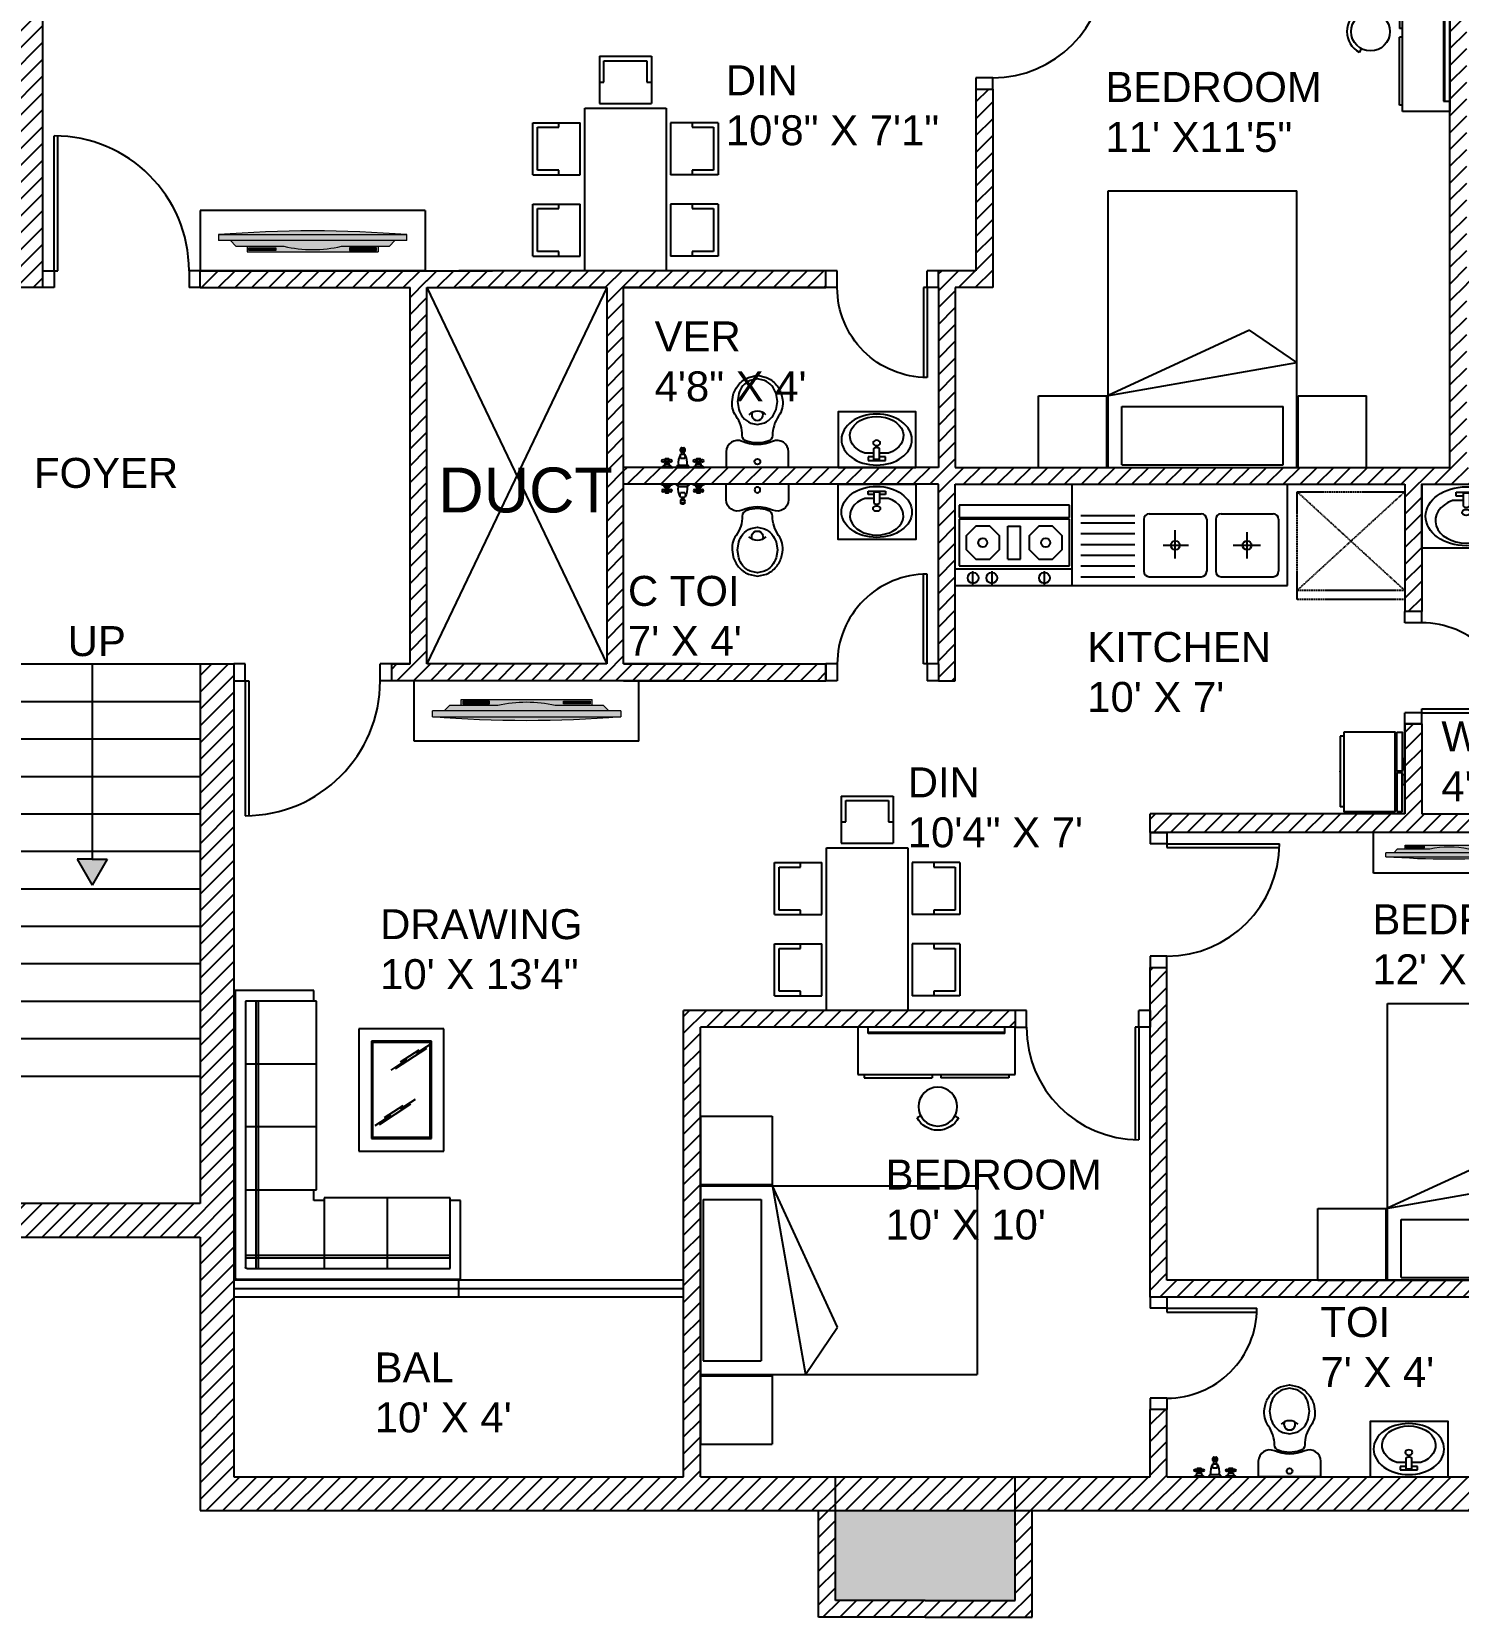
# Model space of a CAD drawing. Header units: inches. Extents: x -13968999 to -13960898, y 3615467 to 3617661.
# Drawn here: x -13963215 to -13962834.3, y 3616145.2 to 3616568.5 of the extents above; entities that cross this region are included whole.
import ezdxf

# ---------------------------------------------------------------- set-up
doc = ezdxf.new("R2010")
doc.units = ezdxf.units.IN
doc.linetypes.add('HIDDEN', pattern=[0.375, 0.25, -0.125])
for name, color, linetype in [('DOOR', 141, 'Continuous'), ('EQUIP', 5, 'Continuous'), ('furniture', 90, 'Continuous'), ('KITCHEN', 4, 'Continuous'), ('STAIRS', 10, 'Continuous'), ('T.V.', 44, 'Continuous'), ('TEXT', 10, 'Continuous'), ('TOILET', 11, 'Continuous'), ('WALL', 141, 'Continuous'), ('WASH BASIN', 246, 'Continuous')]:
    doc.layers.add(name, color=color, linetype=linetype)
doc.layers.add('moveis', color=254, linetype='Continuous', lineweight=5)
doc.layers.add('parede', color=7, linetype='Continuous', lineweight=30)
doc.styles.get("Standard").update_dxf_attribs({"font": 'arial.ttf'})
pattern_1 = [(45, (-1074.5756, 0), (-2.2450640303, 2.2450640303), [])]

# ---------------------------------------------------------------- blocks, each defined once
blk = doc.blocks.new('stairs')
h = blk.add_hatch(color=3)
h.dxf.hatch_style = 1
h.paths.add_polyline_path([(-13963276.97, 3616069.1), (-13963280.97, 3616069.1), (-13963276.97, 3616062.1), (-13963272.97, 3616069.1)])
h = blk.add_hatch(color=3)
h.dxf.hatch_style = 1
h.paths.add_polyline_path([(-13963214.72, 3616069.1), (-13963218.72, 3616069.1), (-13963214.72, 3616062.1), (-13963210.72, 3616069.1)])
for p, q in [((-13963305.85, 3616121.19), (-13963185.85, 3616121.19)), ((-13963305.85, 3615977.19), (-13963305.85, 3616121.19)), ((-13963248.1, 3616121.19), (-13963248.1, 3616011.19)), ((-13963243.6, 3616121.19), (-13963243.6, 3616011.19)), ((-13963185.85, 3616121.19), (-13963185.85, 3615977.19)), ((-13963305.85, 3616111.19), (-13963248.1, 3616111.19)), ((-13963243.6, 3616111.19), (-13963185.85, 3616111.19)), ((-13963305.85, 3616101.19), (-13963248.1, 3616101.19)), ((-13963243.6, 3616101.19), (-13963185.85, 3616101.19)), ((-13963305.85, 3616091.19), (-13963248.1, 3616091.19)), ((-13963243.6, 3616091.19), (-13963185.85, 3616091.19)), ((-13963305.85, 3616081.19), (-13963248.1, 3616081.19)), ((-13963243.6, 3616081.19), (-13963185.85, 3616081.19)), ((-13963305.85, 3616071.19), (-13963248.1, 3616071.19)), ((-13963243.6, 3616071.19), (-13963185.85, 3616071.19)), ((-13963305.85, 3616061.19), (-13963248.1, 3616061.19)), ((-13963243.6, 3616061.19), (-13963185.85, 3616061.19)), ((-13963305.85, 3616051.19), (-13963248.1, 3616051.19)), ((-13963243.6, 3616051.19), (-13963185.85, 3616051.19)), ((-13963305.85, 3616041.19), (-13963248.1, 3616041.19)), ((-13963243.6, 3616041.19), (-13963185.85, 3616041.19)), ((-13963305.85, 3616031.19), (-13963248.1, 3616031.19)), ((-13963243.6, 3616031.19), (-13963185.85, 3616031.19)), ((-13963305.85, 3616021.19), (-13963248.1, 3616021.19)), ((-13963243.6, 3616021.19), (-13963185.85, 3616021.19)), ((-13963305.85, 3616011.19), (-13963185.85, 3616011.19)), ((-13963185.85, 3615977.19), (-13963305.85, 3615977.19))]:
    blk.add_line(p, q)
at = {"color": 3}
for p, q in [((-13963276.97, 3616121.19), (-13963276.97, 3616069.1)), ((-13963214.72, 3616121.19), (-13963214.72, 3616069.1)), ((-13963276.97, 3616069.1), (-13963280.97, 3616069.1)), ((-13963280.97, 3616069.1), (-13963276.97, 3616062.1)), ((-13963276.97, 3616069.1), (-13963272.97, 3616069.1)), ((-13963272.97, 3616069.1), (-13963276.97, 3616062.1)), ((-13963214.72, 3616069.1), (-13963218.72, 3616069.1)), ((-13963218.72, 3616069.1), (-13963214.72, 3616062.1)), ((-13963214.72, 3616069.1), (-13963210.72, 3616069.1)), ((-13963210.72, 3616069.1), (-13963214.72, 3616062.1))]:
    blk.add_line(p, q, dxfattribs=at)
blk = doc.blocks.new('*U13')
for p, q in [((0, 0), (0, 36)), ((1, 0), (1, 35.99)), ((-3, -4.5), (-3, 0)), ((-3, 0), (0, 0)), ((0, 0), (0, -4.5)), ((0, 0), (1, 0)), ((39, 0), (36, 0)), ((36, 0), (36, -4.5)), ((39, -4.5), (39, 0)), ((0, -4.5), (-3, -4.5)), ((39, -4.5), (36, -4.5))]:
    blk.add_line(p, q)
blk.add_arc((0, 0), 36, 0, 90)
blk = doc.blocks.new('*U14')
for p, q in [((0, 4.5), (-3, 4.5)), ((-3, 4.5), (-3, 0)), ((0, 0), (0, 4.5)), ((39, 4.5), (36, 4.5)), ((36, 0), (36, 4.5)), ((39, 4.5), (39, 0)), ((-3, 0), (0, 0)), ((0, 0), (0, -36)), ((0, 0), (1, 0)), ((1, 0), (1, -35.99)), ((39, 0), (36, 0))]:
    blk.add_line(p, q)
blk.add_arc((0, 0), 36, 270, 0)
blk = doc.blocks.new('*U17')
for p, q in [((-11.53, -15.74), (-14.53, -15.74)), ((-14.53, -15.74), (-14.53, -20.24)), ((-11.53, -20.24), (-11.53, -15.74)), ((21.47, -15.74), (18.47, -15.74)), ((18.47, -20.24), (18.47, -15.74)), ((21.47, -15.74), (21.47, -20.24)), ((-14.53, -20.24), (-11.53, -20.24)), ((18.47, -20.24), (17.47, -20.24)), ((17.47, -20.24), (17.47, -50.22)), ((21.47, -20.24), (18.47, -20.24)), ((18.47, -20.24), (18.47, -50.24))]:
    blk.add_line(p, q)
blk.add_arc((18.47, -20.24), 30, 180, 270)
blk = doc.blocks.new('*U18')
for p, q in [((-11.53, -11.24), (-11.53, 18.76)), ((-10.53, -11.24), (-10.53, 18.74)), ((-14.53, -15.74), (-14.53, -11.24)), ((-14.53, -11.24), (-11.53, -11.24)), ((-11.53, -11.24), (-11.53, -15.74)), ((-11.53, -11.24), (-10.53, -11.24)), ((21.47, -11.24), (18.47, -11.24)), ((18.47, -11.24), (18.47, -15.74)), ((21.47, -15.74), (21.47, -11.24)), ((-14.53, -15.74), (-11.53, -15.74)), ((18.47, -15.74), (21.47, -15.74))]:
    blk.add_line(p, q)
blk.add_arc((-11.53, -11.24), 30, 0, 90)
blk = doc.blocks.new('*U27')
for p, q in [((23, -24), (23, -0.02)), ((24, -24), (24, 0)), ((0, -24), (-3, -24)), ((-3, -24), (-3, -28.5)), ((0, -24), (0, -28.5)), ((24, -24), (23, -24)), ((27, -24), (24, -24)), ((24, -24), (24, -28.5)), ((27, -24), (27, -28.5)), ((0, -28.5), (-3, -28.5)), ((27, -28.5), (24, -28.5))]:
    blk.add_line(p, q)
blk.add_arc((24, -24), 24, 90, 180.0007)
blk = doc.blocks.new('*U26')
for p, q in [((0, -28.5), (-3, -28.5)), ((-3, -33), (-3, -28.5)), ((0, -33), (0, -28.5)), ((27, -28.5), (24, -28.5)), ((24, -33), (24, -28.5)), ((27, -33), (27, -28.5)), ((0, -33), (-3, -33)), ((24, -33), (23, -33)), ((23, -33), (23, -56.98)), ((27, -33), (24, -33)), ((24, -33), (24, -57))]:
    blk.add_line(p, q)
blk.add_arc((24, -33), 24, 179.9993, 270)
blk = doc.blocks.new('*U28')
for p, q in [((-3, -28.5), (0, -28.5)), ((-3, -33), (-3, -28.5)), ((0, -33), (0, -28.5)), ((24, -28.5), (27, -28.5)), ((24, -33), (24, -28.5)), ((27, -33), (27, -28.5)), ((-3, -33), (0, -33)), ((0, -33), (0, -57)), ((0, -33), (1, -33)), ((1, -33), (1, -56.98)), ((24, -33), (27, -33))]:
    blk.add_line(p, q)
blk.add_arc((0, -33), 24, 270, 0.0007)
blk = doc.blocks.new('MAT-P08')
for p, q in [((-0.075, 1.211), (-0.075, 0.686)), ((-0.075, 1.211), (2.325, 1.211)), ((0.425, 1.211), (0.425, 0.686)), ((0.435, 1.211), (0.435, -0.814)), ((0.535, 1.191), (0.535, 0.766)), ((0.535, 1.191), (1.715, 1.191)), ((1.715, 1.191), (1.715, 0.766)), ((1.815, 1.211), (1.815, -0.814)), ((1.825, 1.211), (1.825, 0.686)), ((2.325, 1.211), (2.325, 0.686)), ((0.535, 0.766), (1.715, 0.766)), ((-0.075, 0.686), (0.425, 0.686)), ((0.425, 0.686), (1.815, 0.443)), ((1.468, 0.207), (0.435, 0.684)), ((1.825, 0.686), (2.325, 0.686)), ((1.815, 0.443), (1.468, 0.207)), ((0.435, -0.814), (1.815, -0.814))]:
    blk.add_line(p, q)
blk = doc.blocks.new('bero-2')
at = {"layer": 'furniture', "color": 0, "linetype": 'ByBlock'}
for p, q in [((-0.151, 0.845), (-0.186, 0.864)), ((0.175, 0.845), (0.21, 0.864)), ((-0.69, 0.45), (-0.69, 0.48)), ((-0.69, 0.48), (-0.04, 0.48)), ((-0.04, 0.45), (-0.04, 0.48)), ((0.69, 0.48), (0.04, 0.48)), ((0.04, 0.45), (0.04, 0.48)), ((0.69, 0.45), (0.69, 0.48)), ((-0.75, 0.45), (0.75, 0.45)), ((-0.75, 0), (-0.75, 0.45)), ((0.75, 0.45), (0.75, 0)), ((0.75, 0), (-0.75, 0)), ((-0.65, 0.06), (-0.65, 0)), ((0.65, 0.06), (-0.65, 0.06)), ((0.65, 0.05), (-0.65, 0.05)), ((0.65, 0.06), (0.65, 0))]:
    blk.add_line(p, q, dxfattribs=at)
blk.add_circle((0.012, 0.756), 0.185, dxfattribs=at)
blk.add_arc((0.012, 0.756), 0.225, 28.6941, 151.3059, dxfattribs=at)
blk = doc.blocks.new('SOFA 1')
at = {"layer": 'furniture'}
for p, q in [((-13963168, 3616659.4), (-13962922.5, 3616659.4)), ((-13962922.5, 3616659.4), (-13962922.5, 3616573.2)), ((-13963169.4, 3616343.5), (-13963169.4, 3616658)), ((-13963157.9, 3616355), (-13963157.9, 3616646.5)), ((-13963156.5, 3616647.9), (-13962934, 3616647.9)), ((-13963071.8, 3616570.4), (-13963071.8, 3616647.9)), ((-13963002.9, 3616570.4), (-13963002.9, 3616647.9)), ((-13962934, 3616647.9), (-13962934, 3616570.4)), ((-13963083.3, 3616573.2), (-13963083.3, 3616561.8)), ((-13963071.8, 3616573.2), (-13963083.3, 3616573.2)), ((-13962922.5, 3616573.2), (-13962934, 3616573.2)), ((-13963157.9, 3616561.8), (-13963080.4, 3616561.8)), ((-13963080.4, 3616561.8), (-13963080.4, 3616355)), ((-13962934, 3616570.4), (-13963071.8, 3616570.4)), ((-13963033.8, 3616385.3), (-13963033.8, 3616519.2)), ((-13963033.8, 3616519.2), (-13962940.8, 3616519.2)), ((-13963020.1, 3616399), (-13963020.1, 3616505.5)), ((-13963020.1, 3616505.5), (-13962954.5, 3616505.5)), ((-13963018.8, 3616400.3), (-13963018.8, 3616504.1)), ((-13963018.8, 3616504.1), (-13962955.9, 3616504.1)), ((-13962955.9, 3616504.1), (-13962955.9, 3616400.3)), ((-13962954.5, 3616505.5), (-13962954.5, 3616399)), ((-13962940.8, 3616519.2), (-13962940.8, 3616385.3)), ((-13963080.4, 3616492.8), (-13963157.9, 3616492.8)), ((-13962998.7, 3616480.1), (-13963016.3, 3616491.5)), ((-13962977.4, 3616468), (-13963011.8, 3616490.3)), ((-13962985.7, 3616469.6), (-13963006, 3616482.8)), ((-13962972.1, 3616462.8), (-13962988.6, 3616473.5)), ((-13963080.4, 3616423.9), (-13963157.9, 3616423.9)), ((-13962981.2, 3616419.1), (-13962998.8, 3616430.5)), ((-13962959.9, 3616407), (-13962994.2, 3616429.3)), ((-13962968.2, 3616408.6), (-13962988.5, 3616421.8)), ((-13962954.5, 3616399), (-13963020.1, 3616399)), ((-13962955.9, 3616400.3), (-13963018.8, 3616400.3)), ((-13962954.6, 3616401.8), (-13962971.1, 3616412.5)), ((-13962940.8, 3616385.3), (-13963033.8, 3616385.3)), ((-13963080.4, 3616355), (-13963157.9, 3616355)), ((-13963083.3, 3616355), (-13963083.3, 3616343.5)), ((-13963083.3, 3616343.5), (-13963169.4, 3616343.5))]:
    blk.add_line(p, q, dxfattribs=at)
at = {"layer": 'furniture', "color": 8}
for p, q in [((-13963146.4, 3616647.9), (-13963146.4, 3616355)), ((-13963143.6, 3616647.9), (-13963143.6, 3616355)), ((-13962934, 3616636.4), (-13963157.9, 3616636.4)), ((-13962934, 3616633.5), (-13963157.9, 3616633.5))]:
    blk.add_line(p, q, dxfattribs=at)
at = {"layer": 'furniture'}
for centre in [(-13963168, 3616658), (-13963156.5, 3616646.5)]:
    blk.add_arc(centre, 1.37, 90, 180, dxfattribs=at)
blk = doc.blocks.new('DINNING TABLE')
at = {"layer": 'furniture', "color": 3, "linetype": 'Continuous'}
for p, q in [((-13962824.27, 3616409.17), (-13962824.27, 3616392.47)), ((-13962824.27, 3616409.17), (-13962805.98, 3616409.17)), ((-13962822.65, 3616407.55), (-13962807.56, 3616407.55)), ((-13962822.65, 3616400.04), (-13962822.65, 3616407.55)), ((-13962807.56, 3616407.55), (-13962807.56, 3616400.04)), ((-13962805.98, 3616409.17), (-13962805.98, 3616392.47)), ((-13962795.61, 3616409.17), (-13962777.33, 3616409.17)), ((-13962795.61, 3616409.17), (-13962795.61, 3616392.47)), ((-13962794.04, 3616407.55), (-13962778.91, 3616407.55)), ((-13962794.04, 3616400.04), (-13962794.04, 3616407.55)), ((-13962778.91, 3616407.55), (-13962778.91, 3616400.04)), ((-13962777.33, 3616409.17), (-13962777.33, 3616392.47)), ((-13962824.27, 3616400.04), (-13962822.65, 3616400.04)), ((-13962807.56, 3616400.04), (-13962805.98, 3616400.04)), ((-13962795.61, 3616400.04), (-13962794.04, 3616400.04)), ((-13962778.91, 3616400.04), (-13962777.33, 3616400.04)), ((-13962829.43, 3616390.9), (-13962772.17, 3616390.9)), ((-13962829.43, 3616362.24), (-13962829.43, 3616390.9)), ((-13962824.27, 3616392.47), (-13962805.98, 3616392.47)), ((-13962795.61, 3616392.47), (-13962777.33, 3616392.47)), ((-13962772.17, 3616390.9), (-13962772.17, 3616362.24)), ((-13962753.89, 3616385.68), (-13962770.55, 3616385.68)), ((-13962770.55, 3616385.68), (-13962770.55, 3616367.4)), ((-13962763.03, 3616385.68), (-13962763.03, 3616384.11)), ((-13962763.03, 3616384.11), (-13962755.46, 3616384.11)), ((-13962755.46, 3616384.11), (-13962755.46, 3616369.03)), ((-13962753.89, 3616385.68), (-13962753.89, 3616367.4)), ((-13962753.89, 3616367.4), (-13962770.55, 3616367.4)), ((-13962755.46, 3616369.03), (-13962763.03, 3616369.03)), ((-13962763.03, 3616369.03), (-13962763.03, 3616367.4)), ((-13962772.17, 3616362.24), (-13962829.43, 3616362.24)), ((-13962805.98, 3616360.66), (-13962824.27, 3616360.66)), ((-13962824.27, 3616343.96), (-13962824.27, 3616360.66)), ((-13962805.98, 3616343.96), (-13962805.98, 3616360.66)), ((-13962777.33, 3616360.66), (-13962795.61, 3616360.66)), ((-13962795.61, 3616343.96), (-13962795.61, 3616360.66)), ((-13962777.33, 3616343.96), (-13962777.33, 3616360.66)), ((-13962822.65, 3616353.1), (-13962824.27, 3616353.1)), ((-13962822.65, 3616345.53), (-13962822.65, 3616353.1)), ((-13962805.98, 3616353.1), (-13962807.56, 3616353.1)), ((-13962807.56, 3616353.1), (-13962807.56, 3616345.53)), ((-13962794.04, 3616353.1), (-13962795.61, 3616353.1)), ((-13962794.04, 3616345.53), (-13962794.04, 3616353.1)), ((-13962777.33, 3616353.1), (-13962778.91, 3616353.1)), ((-13962778.91, 3616353.1), (-13962778.91, 3616345.53)), ((-13962805.98, 3616343.96), (-13962824.27, 3616343.96)), ((-13962807.56, 3616345.53), (-13962822.65, 3616345.53)), ((-13962777.33, 3616343.96), (-13962795.61, 3616343.96)), ((-13962778.91, 3616345.53), (-13962794.04, 3616345.53))]:
    blk.add_line(p, q, dxfattribs=at)
blk = doc.blocks.new('A1138DA')
at = {"color": 0}
for p, q in [((0.091, -0.123), (0.091, 0.123)), ((0.091, 0.123), (0.161, 0.123)), ((0.109, 0.04), (0.327, 0.04)), ((0.161, 0.123), (0.161, 0.04)), ((0.161, -0.123), (0.091, -0.123)), ((0.109, -0.04), (0.327, -0.04)), ((0.161, -0.04), (0.161, -0.123))]:
    blk.add_line(p, q, dxfattribs=at)
for points in [[(0.109, 0.04), (0.109, -0.04)], [(0.234, 0.169), (0.234, 0.04)], [(0.234, -0.04), (0.234, -0.169)]]:
    blk.add_lwpolyline(points, dxfattribs=at)
for centre, radius in [((0.5, 0), 0.5), ((0.434, 0), 0.0517)]:
    blk.add_circle(centre, radius, dxfattribs=at)
for centre, radius, start, end in [((0.574, 0), 0.38, 206.4484, 153.5516), ((0.302, 0), 0.047, 301.674, 58.326)]:
    blk.add_arc(centre, radius, start, end, dxfattribs=at)
blk = doc.blocks.new('BASIN')
at = {"layer": 'WASH BASIN'}
for points in [[(0, 0), (60.9, 0), (60.9, 85.6), (0, 85.6)], [(0, 0), (60.9, 0), (60.9, -85.6), (0, -85.6)]]:
    blk.add_lwpolyline(points, close=True, dxfattribs=at)
at = {"layer": 'WASH BASIN', "xscale": -56.10109982360841, "yscale": 77.57189111412524, "zscale": 20.77818511985496, "rotation": 180}
blk.add_blockref('A1138DA', (2.5, 43.2), dxfattribs=at)
at = {"layer": 'WASH BASIN', "xscale": 56.10109982360841, "yscale": 77.57189111412524, "zscale": 20.77818511985496}
blk.add_blockref('A1138DA', (2.5, -43.2), dxfattribs=at)
blk = doc.blocks.new('A$C5C1D47C0')
at = {"layer": 'EQUIP'}
blk.add_lwpolyline([(0, 0), (0.418, 0), (0.418, 0.587), (0, 0.587)], close=True, dxfattribs=at)
at = {"layer": 'EQUIP', "xscale": -0.38475, "yscale": 0.5320000000000001, "zscale": 0.1425, "rotation": 180}
blk.add_blockref('A1138DA', (0.017, 0.296), dxfattribs=at)
blk = doc.blocks.new('WC')
blk.add_line((0.55, 0), (0, 0))
for points in [[(0.354, 0.791, -0.118657), (0.44, 0.727, -0.10025), (0.488, 0.639), (0.495, 0.597, -0.195655), (0.462, 0.45, 0.151462), (0.408, 0.28, -0.356032), (0.368, 0.231, -0.170254), (0.182, 0.231, -0.356032), (0.142, 0.28, 0.151462), (0.088, 0.45, -0.195655), (0.055, 0.597), (0.062, 0.639, -0.10025), (0.11, 0.727, -0.118657), (0.196, 0.791), (0.275, 0.81)], [(0.099, 0.579), (0.111, 0.508, 0.096427), (0.148, 0.441, 0.113835), (0.216, 0.389), (0.276, 0.378), (0.338, 0.392, 0.1129), (0.402, 0.441, 0.096427), (0.439, 0.508), (0.451, 0.579), (0.439, 0.649, 0.096427), (0.402, 0.717, 0.1129), (0.338, 0.765), (0.275, 0.78), (0.212, 0.765, 0.1129), (0.148, 0.717, 0.096427), (0.111, 0.649)]]:
    blk.add_lwpolyline(points, format="xyb", close=True)
blk.add_lwpolyline([(0.55, 0), (0.55, 0.137, 0.542623), (0.409, 0.228, -0.212019), (0.141, 0.228, 0.542623), (0, 0.137), (0, 0)], format="xyb")
blk.add_circle((0.275, 0.05), 0.025)
for centre, radius, start, end in [((0.275, 0.389), 0.105, 44.1885, 135.8115), ((0.275, 0.462), 0.05, 154.6187, 25.3813)]:
    blk.add_arc(centre, radius, start, end)
blk = doc.blocks.new('BATHROOM OBJ')
at = {"layer": 'TOILET'}
for p, q in [((-20.49, -10.91), (-19.33, -10.91)), ((-19.33, -11.49), (-20.49, -11.49)), ((-20.49, -12.36), (-19.33, -12.36)), ((-20.2, -12.36), (-20.2, -11.78)), ((-19.62, -11.78), (-19.62, -12.36)), ((-25.73, -15.85), (-22.53, -15.85)), ((-25.15, -15.56), (-23.1, -15.56)), ((-24.56, -13.96), (-24.85, -13.96)), ((-24.56, -14.25), (-24.85, -14.25)), ((-23.57, -14.98), (-24.68, -14.98)), ((-23.69, -13.96), (-23.4, -13.96)), ((-23.69, -14.25), (-23.4, -14.25)), ((-21.66, -15.85), (-18.17, -15.85)), ((-21.08, -15.27), (-18.75, -15.27)), ((-19.33, -13.52), (-20.49, -13.52)), ((-17.3, -15.85), (-14.1, -15.85)), ((-16.73, -15.56), (-14.67, -15.56)), ((-16.13, -13.96), (-16.43, -13.96)), ((-16.13, -14.25), (-16.43, -14.25)), ((-15.14, -14.98), (-16.25, -14.98)), ((-15.26, -13.96), (-14.97, -13.96)), ((-15.26, -14.25), (-14.97, -14.25))]:
    blk.add_line(p, q, dxfattribs=at)
for points in [[(-20.49, -11.49), (-20.49, -10.91)], [(-20.2, -10.62), (-19.62, -10.62)], [(-19.62, -11.78), (-20.2, -11.78)], [(-19.33, -10.91), (-19.33, -11.49)]]:
    blk.add_lwpolyline(points, dxfattribs=at)
for points in [[(-24.56, -14.69), (-24.56, -13.52), (-23.69, -13.52), (-23.69, -14.69)], [(-16.13, -14.69), (-16.13, -13.52), (-15.26, -13.52), (-15.26, -14.69)]]:
    blk.add_lwpolyline(points, close=True, dxfattribs=at)
for centre in [(-25.14, -14.11), (-24.13, -14.11), (-23.11, -14.11), (-16.72, -14.11), (-15.7, -14.11), (-14.68, -14.11)]:
    blk.add_circle(centre, 0.325, dxfattribs=at)
for centre, radius, start, end in [((-16.43, -14.69), 4.69, 150.2551, 187.125), ((-19.17, -12.94), 1.45, 156.3417, 203.6583), ((-20.21, -10.9), 0.282, 88.2224, 181.7776), ((-20.21, -11.5), 0.282, 178.2224, 271.7776), ((-19.61, -10.9), 0.282, 358.2224, 91.7776), ((-19.61, -11.5), 0.282, 268.2224, 1.7776), ((-23.4, -14.69), 4.69, 352.875, 29.7449), ((-20.66, -12.94), 1.45, 336.3417, 23.6584), ((-26.16, -14.25), 1.66, 285.2551, 344.7449), ((-22.09, -14.25), 1.66, 195.2551, 254.7449), ((-20.84, -16.09), 0.852, 106.1502, 163.8498), ((-18.99, -16.09), 0.852, 16.1502, 73.8498), ((-17.73, -14.25), 1.66, 285.2551, 344.7449), ((-13.66, -14.25), 1.66, 195.2551, 254.7449)]:
    blk.add_arc(centre, radius, start, end, dxfattribs=at)
at = {"layer": 'TOILET', "xscale": 30.34117043062729, "yscale": 30.34117043062729, "zscale": 30.34117043062729}
blk.add_blockref('WC', (-8.34, -15.85), dxfattribs=at)
at = {"layer": 'TOILET', "xscale": 35.37916646338279, "yscale": 35.37916646338279, "zscale": 35.37916646338279, "rotation": 90}
blk.add_blockref('A$C5C1D47C0', (42.31, -15.85), dxfattribs=at)
blk = doc.blocks.new('KITCHEN')
at = {"layer": 'KITCHEN'}
for p, q in [((-55.97, -26.57), (-55.97, 36.25)), ((16.3, -26.57), (16.3, 36.25)), ((149.72, -26.57), (149.72, 36.25)), ((14.76, 23.18), (-53.62, 23.18)), ((-53.62, 23.18), (-53.62, 15.58)), ((14.76, 15.58), (14.76, 23.18)), ((-53.62, 15.58), (14.76, 15.58)), ((14.76, 14.56), (-53.62, 14.56)), ((-53.62, 14.56), (-53.62, -14.21)), ((-23.35, 10.27), (-15.57, 10.27)), ((-23.35, -10.27), (-23.35, 10.27)), ((-15.57, -10.27), (-15.57, 10.27)), ((14.76, -14.21), (14.76, 14.56)), ((21.86, 16.79), (55.21, 16.79)), ((21.86, 12.35), (55.21, 12.35)), ((60.77, 14.57), (60.77, -17.67)), ((64.11, 17.91), (96.35, 17.91)), ((99.69, 14.57), (99.69, -17.67)), ((105.25, 14.57), (105.25, -17.67)), ((108.58, 17.91), (140.83, 17.91)), ((144.16, 14.57), (144.16, -17.67)), ((21.86, 5.68), (55.21, 5.68)), ((80.23, -9.69), (80.23, 7.77)), ((124.7, -9.69), (124.7, 6.47)), ((21.86, -1), (55.21, -1)), ((21.86, -7.67), (55.21, -7.67)), ((72.73, -1.55), (88.48, -1.55)), ((115.99, -1.55), (133.04, -1.55)), ((-55.97, -16.19), (16.3, -16.19)), ((-53.62, -14.21), (14.76, -14.21)), ((-45, -26.15), (-45, -17.54)), ((-33.2, -26.15), (-33.2, -17.54)), ((-23.35, -10.27), (-15.57, -10.27)), ((-0.77, -26.15), (-0.77, -17.54)), ((21.86, -14.34), (55.21, -14.34)), ((-55.97, -26.57), (149.72, -26.57)), ((21.86, -21.01), (55.21, -21.01)), ((64.11, -21.01), (96.35, -21.01)), ((108.58, -21.01), (140.83, -21.01))]:
    blk.add_line(p, q, dxfattribs=at)
at = {"layer": 'KITCHEN', "linetype": 'HIDDEN'}
for p, q in [((155.62, 31.59), (222.33, 31.59)), ((222.33, 31.59), (155.62, -29.56)), ((155.62, 31.59), (222.33, -29.56)), ((155.62, -35.12), (155.62, 31.59)), ((222.33, 31.59), (222.33, -35.12)), ((222.33, -29.56), (155.62, -29.56)), ((222.33, -35.12), (155.62, -35.12))]:
    blk.add_line(p, q, dxfattribs=at)
at = {"layer": 'KITCHEN'}
for points in [[(-43.17, 10.27), (-49.19, 4.25), (-49.19, -4.25), (-43.17, -10.27), (-34.66, -10.27), (-28.64, -4.25), (-28.64, 4.25), (-34.66, 10.27)], [(-4.25, 10.27), (-10.27, 4.25), (-10.27, -4.25), (-4.25, -10.27), (4.25, -10.27), (10.27, -4.25), (10.27, 4.25), (4.25, 10.27)]]:
    blk.add_lwpolyline(points, close=True, dxfattribs=at)
for centre, radius in [((-38.91, 0), 2.78), ((0, 0), 2.78), ((80.23, -1.55), 2.78), ((124.7, -1.55), 2.78), ((-44.93, -21.81), 3.34), ((-33.36, -21.81), 3.34), ((-0.77, -21.81), 3.34)]:
    blk.add_circle(centre, radius, dxfattribs=at)
for centre, start, end in [((64.11, 14.57), 90, 180), ((96.35, 14.57), 0, 90), ((108.58, 14.57), 90, 180), ((140.83, 14.57), 0, 90), ((64.11, -17.67), 180, 270), ((96.35, -17.67), 270, 0), ((108.58, -17.67), 180, 270), ((140.83, -17.67), 270, 0)]:
    blk.add_arc(centre, 3.34, start, end, dxfattribs=at)
blk = doc.blocks.new('FRIDGE')
at = {"layer": 'KITCHEN'}
for p, q in [((-41.3, 63.5), (40.3, 63.5)), ((-41.3, 59.5), (-41.3, 63.5)), ((40.3, 59.5), (40.3, 63.5)), ((-15.1, -10.2), (-15.1, -7.8)), ((-3.1, -10.2), (-15.1, -10.2)), ((-3.1, -7.8), (-3.1, -10.2)), ((3.1, -7.8), (3.1, -10.2)), ((3.1, -10.2), (15.1, -10.2)), ((15.1, -10.2), (15.1, -7.8))]:
    blk.add_line(p, q, dxfattribs=at)
for points in [[(-45.9, 59.5), (45.9, 59.5), (45.9, 0), (-45.9, 0)], [(-45.9, -1.7), (-45.9, -7.8), (-1, -7.8), (-1, -1.7)], [(45.9, -1.7), (45.9, -7.8), (1, -7.8), (1, -1.7)]]:
    blk.add_lwpolyline(points, close=True, dxfattribs=at)
blk.add_point((-0.5, 63.5), dxfattribs=at)
blk = doc.blocks.new('PLASMA 2')
at = {"layer": 'moveis', "lineweight": 5, "ltscale": 0.08}
h = blk.add_hatch(dxfattribs=at)
h.set_pattern_fill('_USER,_O', color=0, scale=0.008, double=1, pattern_type=0)
h.set_pattern_definition([(360, (-4.134502, -6.848382), (2e-18, 0.008), []), (90, (-4.134502, -6.848382), (-0.008, 2e-18), [])])
h.paths.add_polyline_path([(-0.2099, -0.0965), (-0.3623, -0.0965), (-0.3623, -0.1111), (-0.2099, -0.1111)])
h = blk.add_hatch(dxfattribs=at)
h.set_pattern_fill('_USER,_O', color=0, scale=0.008, double=1, pattern_type=0)
h.set_pattern_definition([(180, (4.134502, -6.848382), (2e-18, 0.008), []), (90, (4.134502, -6.848382), (0.008, -1e-18), [])])
h.paths.add_polyline_path([(0.2099, -0.0965), (0.3623, -0.0965), (0.3623, -0.1111), (0.2099, -0.1111)])
at = {"layer": 'parede', "ltscale": 0.08}
h = blk.add_hatch(color=252, dxfattribs=at)
h.dxf.hatch_style = 1
h.set_gradient(color1=(131, 136, 145), one_color=1, tint=1, name='CURVED')
h.paths.add_polyline_path([(-0.535, -0.0215), (0.535, -0.0215, 0.040195)])
h = blk.add_hatch(color=252, dxfattribs=at)
h.dxf.hatch_style = 1
h.set_gradient(color1=(131, 136, 145), color2=(0, 0, 0), one_color=1, name='CURVED')
h.paths.add_polyline_path([(0.535, -0.0215), (-0.535, -0.0215), (-0.535, -0.0553), (0.535, -0.0553)])
h = blk.add_hatch(color=252, dxfattribs=at)
h.dxf.hatch_style = 1
h.set_gradient(color1=(131, 136, 145), one_color=1, tint=1, name='CYLINDER')
h.paths.add_polyline_path([(0.4673, -0.0553), (-0.4673, -0.0553), (-0.4363, -0.0876), (-0.1636, -0.0876, 0.114423), (0.1636, -0.0876), (0.4363, -0.0876)])
h = blk.add_hatch(color=252, dxfattribs=at)
h.dxf.hatch_style = 1
h.set_gradient(color1=(131, 136, 145), color2=(0, 0, 0), one_color=1, name='CURVED')
h.paths.add_polyline_path([(0.3724, -0.0876), (0.1636, -0.0876, -0.114423), (-0.1636, -0.0876), (-0.3724, -0.0876), (-0.3724, -0.12), (0.3724, -0.12)])
h.paths.add_polyline_path([(-0.2099, -0.1111), (-0.3623, -0.1111), (-0.3623, -0.0965), (-0.2099, -0.0965)], flags=16)
h.paths.add_polyline_path([(0.2099, -0.1111), (0.2099, -0.0965), (0.3623, -0.0965), (0.3623, -0.1111)], flags=16)
at = {"layer": 'moveis', "color": 0, "lineweight": 9, "ltscale": 0.08}
for p, q in [((-0.535, -0.0215), (-0.535, -0.0553)), ((0.535, -0.0553), (-0.535, -0.0553)), ((-0.4673, -0.0553), (-0.4363, -0.0876)), ((-0.4363, -0.0876), (-0.1636, -0.0876)), ((-0.3724, -0.0876), (-0.3724, -0.12)), ((0.1636, -0.0876), (0.4363, -0.0876)), ((0.3724, -0.0876), (0.3724, -0.12)), ((0.4673, -0.0553), (0.4363, -0.0876)), ((0.535, -0.0553), (0.535, -0.0215)), ((-0.3724, -0.12), (0.3724, -0.12))]:
    blk.add_line(p, q, dxfattribs=at)
at = {"layer": 'moveis', "color": 0, "lineweight": 5, "ltscale": 0.08}
blk.add_line((-0.535, -0.0215), (0.535, -0.0215), dxfattribs=at)
for points in [[(-0.3623, -0.0965), (-0.2099, -0.0965), (-0.2099, -0.1111), (-0.3623, -0.1111)], [(0.3623, -0.0965), (0.2099, -0.0965), (0.2099, -0.1111), (0.3623, -0.1111)]]:
    blk.add_lwpolyline(points, close=True, dxfattribs=at)
at = {"layer": 'moveis', "color": 0, "lineweight": 9, "ltscale": 0.08}
for centre, radius, start, end in [((0, -6.6658), 6.6658, 85.39647, 94.60353), ((0, 0.6178), 0.7242, 256.94486, 283.05514)]:
    blk.add_arc(centre, radius, start, end, dxfattribs=at)
blk = doc.blocks.new('T.V.')
for p, q in [((-13962268.96, 3616388.43), (-13962328.96, 3616388.43)), ((-13962328.96, 3616372.35), (-13962328.96, 3616388.43)), ((-13962268.96, 3616372.35), (-13962268.96, 3616388.43)), ((-13962268.96, 3616372.35), (-13962328.96, 3616372.35))]:
    blk.add_line(p, q)
at = {"layer": 'parede', "xscale": -46.96721271272321, "yscale": 46.96721271272321, "zscale": 46.96721271272321, "rotation": 180}
blk.add_blockref('PLASMA 2', (-13962298.96, 3616377.8), dxfattribs=at)

msp = doc.modelspace()

# ---------------------------------------------------------------- hatches: boundary and pattern name
at = {"true_color": 0xadddf7}
h = msp.add_hatch(dxfattribs=at)
h.set_pattern_fill('ANSI31', color=141)
h.set_pattern_definition(pattern_1)
h.paths.add_polyline_path([(-13963371.55, 3616490.24), (-13963367.05, 3616490.24), (-13963367.05, 3616500.24), (-13963343.68, 3616500.24), (-13963343.68, 3616504.74), (-13963362.55, 3616504.74), (-13963362.55, 3616579.74), (-13963300.8, 3616579.74), (-13963300.8, 3616504.74), (-13963319.68, 3616504.74), (-13963319.68, 3616500.24), (-13963272.93, 3616500.24), (-13963272.93, 3616504.74), (-13963291.8, 3616504.74), (-13963291.8, 3616579.74), (-13963221.05, 3616579.74), (-13963221.05, 3616504.74), (-13963248.93, 3616504.74), (-13963248.93, 3616500.24), (-13963221.05, 3616500.24), (-13963212.05, 3616500.24), (-13963212.05, 3616504.74), (-13963212.05, 3616584.24), (-13963212.05, 3616708.74), (-13963212.05, 3616737.24), (-13963092.05, 3616737.24), (-13963092.05, 3616689.24), (-13963092.05, 3616684.74), (-13963092.05, 3616589.74), (-13963063.55, 3616589.74), (-13963063.55, 3616594.24), (-13963087.55, 3616594.24), (-13963087.55, 3616714.24), (-13963057.55, 3616714.24), (-13963057.55, 3616718.74), (-13963087.55, 3616718.74), (-13963087.55, 3616746.24), (-13963087.55, 3616766.74), (-13963003.55, 3616766.74), (-13963003.55, 3616742.74), (-13963003.55, 3616718.74), (-13963027.55, 3616718.74), (-13963027.55, 3616714.24), (-13963003.55, 3616714.24), (-13963003.55, 3616594.24), (-13963027.55, 3616594.24), (-13963027.55, 3616589.74), (-13962999.05, 3616589.74), (-13962999.05, 3616718.74), (-13962999.05, 3616738.24), (-13962945.05, 3616738.24), (-13962945.05, 3616742.74), (-13962999.05, 3616742.74), (-13962999.05, 3616790.74), (-13962915.05, 3616790.74), (-13962915.05, 3616742.74), (-13962915.05, 3616738.24), (-13962879.05, 3616738.24), (-13962879.05, 3616594.24), (-13962963.05, 3616594.24), (-13962963.05, 3616589.24), (-13962836.55, 3616589.24), (-13962836.55, 3616598.74), (-13962870.05, 3616598.74), (-13962870.05, 3616747.24), (-13962906.05, 3616747.24), (-13962906.05, 3616799.74), (-13963008.05, 3616799.74), (-13963008.05, 3616775.74), (-13963096.55, 3616775.74), (-13963096.55, 3616746.24), (-13963221.05, 3616746.24), (-13963221.05, 3616713.24), (-13963253.55, 3616713.24), (-13963253.55, 3616704.24), (-13963216.55, 3616704.24), (-13963216.55, 3616584.24), (-13963371.55, 3616584.24)])
h = msp.add_hatch(dxfattribs=at)
h.set_pattern_fill('ANSI31', color=141)
h.set_pattern_definition(pattern_1)
h.paths.add_polyline_path([(-13962671.55, 3616409.24), (-13962725.55, 3616409.24), (-13962725.55, 3616447.74), (-13962725.55, 3616501.24), (-13962605.55, 3616501.24), (-13962605.55, 3616477.24), (-13962601.05, 3616477.24), (-13962601.05, 3616501.24), (-13962544.05, 3616501.24), (-13962539.55, 3616501.24), (-13962393.55, 3616501.24), (-13962393.55, 3616505.74), (-13962539.55, 3616505.74), (-13962601.05, 3616505.74), (-13962707.55, 3616505.74), (-13962707.55, 3616529.24), (-13962712.05, 3616529.24), (-13962712.05, 3616505.74), (-13962725.55, 3616505.74), (-13962730.05, 3616505.74), (-13962730.05, 3616501.24), (-13962730.05, 3616452.24), (-13962832.05, 3616452.24), (-13962832.05, 3616501.24), (-13962760.05, 3616501.24), (-13962760.05, 3616505.74), (-13962832.05, 3616505.74), (-13962832.05, 3616627.24), (-13962836.55, 3616627.24), (-13962836.55, 3616452.24), (-13962844.05, 3616452.24), (-13962968.55, 3616452.24), (-13962968.55, 3616500.24), (-13962958.55, 3616500.24), (-13962958.55, 3616553.24), (-13962963.05, 3616553.24), (-13962963.05, 3616504.74), (-13962973.05, 3616504.74), (-13962973.05, 3616500.24), (-13962973.05, 3616452.24), (-13963057.05, 3616452.24), (-13963057.05, 3616447.74), (-13962973.05, 3616447.74), (-13962973.05, 3616399.74), (-13962973.05, 3616395.24), (-13962968.55, 3616395.24), (-13962968.55, 3616447.74), (-13962848.55, 3616447.74), (-13962848.55, 3616413.74), (-13962844.05, 3616413.74), (-13962844.05, 3616447.74), (-13962796.05, 3616447.74), (-13962796.05, 3616359.74), (-13962844.05, 3616359.74), (-13962844.05, 3616383.74), (-13962848.55, 3616383.74), (-13962848.55, 3616359.74), (-13962916.55, 3616359.74), (-13962916.55, 3616354.74), (-13962725.55, 3616354.74), (-13962725.55, 3616404.74), (-13962671.55, 3616404.74)])
h.paths.add_polyline_path([(-13962730.05, 3616404.74), (-13962730.05, 3616359.74), (-13962791.55, 3616359.74), (-13962791.55, 3616447.74), (-13962730.05, 3616447.74)], flags=16)
h = msp.add_hatch(dxfattribs=at)
h.set_pattern_fill('ANSI31', color=141)
h.set_pattern_definition(pattern_1)
h.paths.add_polyline_path([(-13963109.55, 3616504.74), (-13963170.05, 3616504.74), (-13963170.05, 3616500.24), (-13963114.05, 3616500.24), (-13963114.05, 3616399.74), (-13963119.05, 3616399.74), (-13963119.05, 3616395.24), (-13963109.55, 3616395.24)])
h = msp.add_hatch(dxfattribs=at)
h.set_pattern_fill('ANSI31', color=141)
h.set_pattern_definition(pattern_1)
h.paths.add_polyline_path([(-13963061.55, 3616504.74), (-13963101.05, 3616504.74), (-13963109.55, 3616504.74), (-13963109.55, 3616500.24), (-13963061.55, 3616500.24)])
h = msp.add_hatch(dxfattribs=at)
h.set_pattern_fill('ANSI31', color=141)
h.set_pattern_definition(pattern_1)
h.paths.add_polyline_path([(-13963003.05, 3616399.74), (-13963057.05, 3616399.74), (-13963057.05, 3616500.24), (-13963003.05, 3616500.24), (-13963003.05, 3616504.74), (-13963061.55, 3616504.74), (-13963061.55, 3616395.24), (-13963041.05, 3616395.24), (-13963003.05, 3616395.24)])
h = msp.add_hatch(dxfattribs=at)
h.set_pattern_fill('ANSI31', color=141)
h.set_pattern_definition(pattern_1)
h.paths.add_polyline_path([(-13963161.05, 3616255.74), (-13963161.05, 3616399.74), (-13963170.05, 3616399.74), (-13963170.05, 3616255.74), (-13963290.05, 3616255.74), (-13963290.05, 3616399.74), (-13963299.05, 3616399.74), (-13963299.05, 3616395.24), (-13963299.05, 3616235.24), (-13963299.05, 3616230.74), (-13963299.05, 3616182.74), (-13963419.05, 3616182.74), (-13963419.05, 3616230.74), (-13963419.05, 3616235.24), (-13963419.05, 3616307.24), (-13963507.55, 3616307.24), (-13963507.55, 3616302.74), (-13963423.55, 3616302.74), (-13963423.55, 3616182.74), (-13963459.55, 3616182.74), (-13963459.55, 3616173.74), (-13963419.05, 3616173.74), (-13963290.05, 3616173.74), (-13963290.05, 3616230.74), (-13963290.05, 3616246.74), (-13963170.05, 3616246.74), (-13963170.05, 3616173.74), (-13963161.05, 3616173.74), (-13963036.55, 3616173.74), (-13963000.55, 3616173.74), (-13963000.55, 3616182.74), (-13963036.55, 3616182.74), (-13963036.55, 3616235.24), (-13963036.55, 3616302.74), (-13962952.55, 3616302.74), (-13962952.55, 3616307.24), (-13963041.05, 3616307.24), (-13963041.05, 3616235.24), (-13963041.05, 3616230.74), (-13963041.05, 3616182.74), (-13963161.05, 3616182.74), (-13963161.05, 3616230.74), (-13963161.05, 3616235.24)])
h = msp.add_hatch(dxfattribs=at)
h.set_pattern_fill('ANSI31', color=141)
h.set_pattern_definition(pattern_1)
h.paths.add_polyline_path([(-13963061.55, 3616399.74), (-13963109.55, 3616399.74), (-13963109.55, 3616395.24), (-13963061.55, 3616395.24)])
h = msp.add_hatch(dxfattribs=at)
h.set_pattern_fill('ANSI31', color=141)
h.set_pattern_definition(pattern_1)
h.paths.add_polyline_path([(-13962758.55, 3616235.24), (-13962758.55, 3616271.24), (-13962767.55, 3616271.24), (-13962767.55, 3616235.24), (-13962823.55, 3616235.24), (-13962912.05, 3616235.24), (-13962912.05, 3616307.24), (-13962912.05, 3616318.74), (-13962916.55, 3616318.74), (-13962916.55, 3616307.24), (-13962916.55, 3616230.74), (-13962828.05, 3616230.74), (-13962828.05, 3616182.74), (-13962912.05, 3616182.74), (-13962912.05, 3616200.74), (-13962916.55, 3616200.74), (-13962916.55, 3616182.74), (-13962952.55, 3616182.74), (-13962952.55, 3616173.74), (-13962912.05, 3616173.74), (-13962823.55, 3616173.74), (-13962758.55, 3616173.74)])
h.paths.add_polyline_path([(-13962767.55, 3616182.74), (-13962823.55, 3616182.74), (-13962823.55, 3616230.74), (-13962767.55, 3616230.74)], flags=16)
h = msp.add_hatch(dxfattribs=at)
h.set_pattern_fill('ANSI31', color=141)
h.set_pattern_definition(pattern_1)
h.paths.add_polyline_path([(-13962952.55, 3616182.74), (-13963000.55, 3616182.74), (-13963000.55, 3616173.74), (-13962952.55, 3616173.74)])
h = msp.add_hatch(dxfattribs=at)
h.set_pattern_fill('ANSI31', color=141)
h.set_pattern_definition(pattern_1)
h.paths.add_polyline_path([(-13963000.55, 3616173.74), (-13963005.05, 3616173.74), (-13963005.05, 3616145.24), (-13962976.55, 3616145.24), (-13962948.05, 3616145.24), (-13962948.05, 3616173.74), (-13962952.55, 3616173.74), (-13962952.55, 3616149.74), (-13962976.55, 3616149.74), (-13963000.55, 3616149.74)])
at = {"true_color": 0x139b48}
h = msp.add_hatch(color=114, dxfattribs=at)
h.dxf.hatch_style = 1
h.paths.add_polyline_path([(-13963000.55, 3616173.74), (-13963000.55, 3616149.74), (-13962976.55, 3616149.74), (-13962952.55, 3616149.74), (-13962952.55, 3616173.74)])

# ---------------------------------------------------------------- linework, layer by layer
at = {"color": 141, "true_color": 0xadddf7}
for p, q in [((-13963061.55, 3616500.24), (-13963109.55, 3616399.74)), ((-13963109.55, 3616500.24), (-13963061.55, 3616399.74))]:
    msp.add_line(p, q, dxfattribs=at)
at = {"layer": 'WALL', "color": 141, "true_color": 0xadddf7}
for p, q in [((-13962836.55, 3616452.24), (-13962836.55, 3616627.24)), ((-13963212.05, 3616504.74), (-13963212.05, 3616584.24)), ((-13962963.05, 3616553.24), (-13962963.05, 3616504.74)), ((-13962963.05, 3616553.24), (-13962958.55, 3616553.24)), ((-13962958.55, 3616553.24), (-13962958.55, 3616500.24)), ((-13963212.05, 3616500.24), (-13963212.05, 3616504.74)), ((-13963170.05, 3616504.74), (-13963092.05, 3616504.74)), ((-13963170.05, 3616500.24), (-13963170.05, 3616504.74)), ((-13963109.55, 3616504.74), (-13963092.05, 3616504.74)), ((-13963003.05, 3616504.74), (-13963101.05, 3616504.74)), ((-13963003.05, 3616504.74), (-13963092.05, 3616504.74)), ((-13963003.05, 3616500.24), (-13963003.05, 3616504.74)), ((-13962973.05, 3616500.24), (-13962973.05, 3616504.74)), ((-13962963.05, 3616504.74), (-13962973.05, 3616504.74)), ((-13963212.05, 3616500.24), (-13963221.05, 3616500.24)), ((-13963170.05, 3616500.24), (-13963114.05, 3616500.24)), ((-13963114.05, 3616399.74), (-13963114.05, 3616500.24)), ((-13963109.55, 3616500.24), (-13963087.55, 3616500.24)), ((-13963109.55, 3616399.74), (-13963109.55, 3616500.24)), ((-13963109.55, 3616500.24), (-13963061.55, 3616500.24)), ((-13963061.55, 3616500.24), (-13963101.05, 3616500.24)), ((-13963061.55, 3616500.24), (-13963061.55, 3616399.74)), ((-13963057.05, 3616399.74), (-13963057.05, 3616500.24)), ((-13963057.05, 3616452.24), (-13963057.05, 3616500.24)), ((-13963057.05, 3616500.24), (-13963003.05, 3616500.24)), ((-13963003.05, 3616500.24), (-13963057.05, 3616500.24)), ((-13962973.05, 3616500.24), (-13962973.05, 3616452.24)), ((-13962973.05, 3616500.24), (-13962973.05, 3616452.24)), ((-13962968.55, 3616500.24), (-13962968.55, 3616452.24)), ((-13962968.55, 3616500.24), (-13962968.55, 3616452.24)), ((-13962958.55, 3616500.24), (-13962968.55, 3616500.24)), ((-13962973.05, 3616452.24), (-13963057.05, 3616452.24)), ((-13962968.55, 3616452.24), (-13962836.55, 3616452.24)), ((-13962844.05, 3616452.24), (-13962836.55, 3616452.24)), ((-13962973.05, 3616447.74), (-13963057.05, 3616447.74)), ((-13962973.05, 3616399.74), (-13962973.05, 3616447.74)), ((-13962968.55, 3616395.24), (-13962968.55, 3616447.74)), ((-13962968.55, 3616447.74), (-13962848.55, 3616447.74)), ((-13962968.55, 3616447.74), (-13962848.55, 3616447.74)), ((-13962848.55, 3616447.74), (-13962848.55, 3616413.74)), ((-13962844.05, 3616447.74), (-13962844.05, 3616413.74)), ((-13962844.05, 3616447.74), (-13962796.05, 3616447.74)), ((-13962844.05, 3616447.74), (-13962832.05, 3616447.74)), ((-13962844.05, 3616413.74), (-13962848.55, 3616413.74)), ((-13963290.05, 3616399.74), (-13963170.05, 3616399.74)), ((-13963170.05, 3616399.74), (-13963170.05, 3616255.74)), ((-13963170.05, 3616399.74), (-13963161.05, 3616399.74)), ((-13963161.05, 3616399.74), (-13963161.05, 3616255.74)), ((-13963119.05, 3616399.74), (-13963114.05, 3616399.74)), ((-13963119.05, 3616399.74), (-13963119.05, 3616395.24)), ((-13963114.05, 3616399.74), (-13963119.05, 3616399.74)), ((-13963061.55, 3616399.74), (-13963109.55, 3616399.74)), ((-13963061.55, 3616399.74), (-13963109.55, 3616399.74)), ((-13963036.55, 3616399.74), (-13963057.05, 3616399.74)), ((-13963057.05, 3616399.74), (-13963003.05, 3616399.74)), ((-13963003.05, 3616395.24), (-13963003.05, 3616399.74)), ((-13962973.05, 3616399.74), (-13962973.05, 3616395.24)), ((-13963041.05, 3616395.24), (-13963119.05, 3616395.24)), ((-13963057.05, 3616395.24), (-13963003.05, 3616395.24)), ((-13963041.05, 3616395.24), (-13963036.55, 3616395.24)), ((-13962973.05, 3616395.24), (-13962968.55, 3616395.24)), ((-13962848.55, 3616359.74), (-13962848.55, 3616383.74)), ((-13962848.55, 3616383.74), (-13962844.05, 3616383.74)), ((-13962848.55, 3616383.74), (-13962848.55, 3616359.74)), ((-13962844.05, 3616383.74), (-13962844.05, 3616359.74)), ((-13962848.55, 3616359.74), (-13962916.55, 3616359.74)), ((-13962916.55, 3616354.74), (-13962916.55, 3616359.74)), ((-13962844.05, 3616359.74), (-13962796.05, 3616359.74)), ((-13962641.55, 3616354.74), (-13962916.55, 3616354.74)), ((-13962916.55, 3616307.24), (-13962916.55, 3616318.74)), ((-13962916.55, 3616318.74), (-13962912.05, 3616318.74)), ((-13962912.05, 3616307.24), (-13962912.05, 3616318.74)), ((-13963041.05, 3616235.24), (-13963041.05, 3616307.24)), ((-13962952.55, 3616307.24), (-13963041.05, 3616307.24)), ((-13962952.55, 3616307.24), (-13962952.55, 3616302.74)), ((-13962916.55, 3616230.74), (-13962916.55, 3616307.24)), ((-13962912.05, 3616235.24), (-13962912.05, 3616307.24)), ((-13963036.55, 3616235.24), (-13963036.55, 3616302.74)), ((-13962952.55, 3616302.74), (-13963036.55, 3616302.74)), ((-13963170.05, 3616255.74), (-13963290.05, 3616255.74)), ((-13963161.05, 3616255.74), (-13963161.05, 3616235.24)), ((-13963290.05, 3616246.74), (-13963170.05, 3616246.74)), ((-13963170.05, 3616246.74), (-13963170.05, 3616173.74)), ((-13963041.05, 3616235.24), (-13963161.05, 3616235.24)), ((-13963161.05, 3616235.24), (-13963161.05, 3616230.74)), ((-13963101.05, 3616230.74), (-13963101.05, 3616235.24)), ((-13963041.05, 3616230.74), (-13963041.05, 3616235.24)), ((-13963036.55, 3616182.74), (-13963036.55, 3616235.24)), ((-13962806.23, 3616235.24), (-13962912.05, 3616235.24)), ((-13963161.05, 3616232.99), (-13963041.05, 3616232.99)), ((-13963041.05, 3616230.74), (-13963161.05, 3616230.74)), ((-13963161.05, 3616230.74), (-13963161.05, 3616182.74)), ((-13963041.05, 3616182.74), (-13963041.05, 3616230.74)), ((-13962828.05, 3616230.74), (-13962916.55, 3616230.74)), ((-13962916.55, 3616182.74), (-13962916.55, 3616200.74)), ((-13962912.05, 3616200.74), (-13962916.55, 3616200.74)), ((-13962912.05, 3616182.74), (-13962912.05, 3616200.74)), ((-13963161.05, 3616182.74), (-13963041.05, 3616182.74)), ((-13963036.55, 3616182.74), (-13962916.55, 3616182.74)), ((-13963000.55, 3616149.74), (-13963000.55, 3616182.74)), ((-13962952.55, 3616149.74), (-13962952.55, 3616182.74)), ((-13962912.05, 3616182.74), (-13962828.05, 3616182.74)), ((-13963170.05, 3616173.74), (-13963161.05, 3616173.74)), ((-13963161.05, 3616173.74), (-13963036.55, 3616173.74)), ((-13963036.55, 3616173.74), (-13962912.05, 3616173.74)), ((-13963005.05, 3616145.24), (-13963005.05, 3616173.74)), ((-13962948.05, 3616145.24), (-13962948.05, 3616173.74)), ((-13962912.05, 3616173.74), (-13962823.55, 3616173.74)), ((-13962976.55, 3616149.74), (-13963000.55, 3616149.74)), ((-13962976.55, 3616149.74), (-13962952.55, 3616149.74)), ((-13962976.55, 3616145.24), (-13963005.05, 3616145.24)), ((-13962976.55, 3616145.24), (-13962948.05, 3616145.24))]:
    msp.add_line(p, q, dxfattribs=at)

# ---------------------------------------------------------------- block references
at = {"layer": 'DOOR', "color": 141, "true_color": 0xadddf7}
for name, p, rotation in [('*U18', (-13962947.31, 3616574.71), 270), ('*U28', (-13962877.05, 3616386.74), 90), ('*U18', (-13962900.81, 3616340.21), 270), ('*U26', (-13962945.05, 3616203.74), 90)]:
    msp.add_blockref(name, p, dxfattribs=dict(at, rotation=rotation))
for name, p in [('*U13', (-13963209.05, 3616504.74)), ('*U27', (-13963000.05, 3616423.74)), ('*U14', (-13963158.05, 3616395.24)), ('*U17', (-13962938.02, 3616322.98))]:
    msp.add_blockref(name, p, dxfattribs=at)
at = {"layer": 'DOOR', "color": 141, "true_color": 0xadddf7, "xscale": -1, "rotation": 180}
msp.add_blockref('*U27', (-13963000.05, 3616476.24), dxfattribs=at)
at = {"layer": 'furniture', "color": 141, "true_color": 0xadddf7, "yscale": 28.00000000255396, "zscale": 28.00000000255396}
for p, xscale, rotation in [((-13962836.55, 3616568.24), 28.00000000255396, 90.00000000000001), ((-13962973.55, 3616302.74), -28.00000000255396, 180)]:
    msp.add_blockref('bero-2', p, dxfattribs=dict(at, xscale=xscale, rotation=rotation))
at = {"layer": 'furniture', "color": 241, "true_color": 0xf7abae, "xscale": -36.47116831024228, "yscale": 36.47116831024228, "zscale": 36.47116831024228, "rotation": 180}
msp.add_blockref('MAT-P08', (-13962943.57, 3616496.39), dxfattribs=at)
at = {"layer": 'KITCHEN', "color": 141, "true_color": 0xadddf7, "xscale": 0.431167266780431, "yscale": 0.431167266780431, "zscale": 0.431167266780431}
msp.add_blockref('KITCHEN', (-13962944.42, 3616432.11), dxfattribs=at)
at = {"layer": 'KITCHEN', "color": 141, "true_color": 0xadddf7, "xscale": -0.2311085672369792, "yscale": 0.2311085672369792, "zscale": 0.2311085672369792, "rotation": 90}
msp.add_blockref('FRIDGE', (-13962851.12, 3616370.93), dxfattribs=at)
at = {"layer": 'STAIRS', "color": 141, "true_color": 0xadddf7}
for name, p, xscale, yscale, zscale, rotation in [('DINNING TABLE', (-11221807.61, 14200466.64), 0.758009825725801, 0.758009825725801, 0.758009825725801, 90), ('DINNING TABLE', (-11221743.11, 14200269.14), 0.758009825725801, 0.758009825725801, 0.758009825725801, 90), ('SOFA 1', (-10558741.41, 4498028.54), -0.2438142272060984, 0.2438142272060984, 0.2438142272060984, 180)]:
    msp.add_blockref(name, p, dxfattribs=dict(at, xscale=xscale, yscale=yscale, zscale=zscale, rotation=rotation))
at = {"layer": 'STAIRS', "color": 242, "true_color": 0xcd2027}
msp.add_blockref('stairs', (15.8, 278.55), dxfattribs=at)
at = {"layer": 'T.V.', "color": 141, "true_color": 0xadddf7, "xscale": -1, "rotation": 180}
msp.add_blockref('T.V.', (-841.09, 7232893.17), dxfattribs=at)
at = {"layer": 'T.V.', "color": 141, "true_color": 0xadddf7}
msp.add_blockref('T.V.', (-784.01, 6.8), dxfattribs=at)
at = {"layer": 'T.V.', "color": 141, "true_color": 0xadddf7, "xscale": 0.6714276214440663, "yscale": 0.6714276214440663, "zscale": 0.6714276214440663}
msp.add_blockref('T.V.', (-4588163.56, 1188211.65), dxfattribs=at)
at = {"layer": 'TOILET', "color": 141, "true_color": 0xadddf7}
for p in [(-13963021.36, 3616468.09), (-13962879.33, 3616198.59)]:
    msp.add_blockref('BATHROOM OBJ', p, dxfattribs=at)
at = {"layer": 'TOILET', "color": 141, "true_color": 0xadddf7, "xscale": -1, "rotation": 180}
msp.add_blockref('BATHROOM OBJ', (-13963021.36, 3616431.89), dxfattribs=at)
at = {"layer": 'TOILET', "color": 141, "true_color": 0xadddf7, "xscale": -36.47116831024228, "yscale": 36.47116831024228, "zscale": 36.47116831024228}
for p, rotation in [((-13962869.07, 3616279.39), 180), ((-13962992.4, 3616276.25), 90)]:
    msp.add_blockref('MAT-P08', p, dxfattribs=dict(at, rotation=rotation))
at = {"layer": 'WASH BASIN', "color": 141, "true_color": 0xadddf7, "xscale": -0.2805108573824266, "yscale": 0.2805108573824266, "zscale": 0.2805108573824266, "rotation": 90}
msp.add_blockref('BASIN', (-13962820.05, 3616447.74), dxfattribs=at)

# ---------------------------------------------------------------- texts
at = {"layer": 'TEXT', "color": 240, "true_color": 0xed1f24, "attachment_point": 1}
for s, width, insert, char_height in [('DIN\\P10\'8" X 7\'1"', 60.0344, (-13963029.79, 3616559.57), 8), ('BEDROOM\\P11\' X11\'5"', 56.6209, (-13962928.47, 3616557.78), 8), ('VER \\P4\'8" X 4\'', 41.8671, (-13963048.78, 3616491.2), 8), ('FOYER', 58.7336, (-13963214.43, 3616454.76), 8), ('DUCT', 32.1361, (-13963106.52, 3616452.19), 12), ("C TOI\\P7' X 4'", 41.8671, (-13963055.9, 3616423.26), 8), ('UP', 18.7625, (-13963205.43, 3616409.85), 8), ("KITCHEN\\P10' X 7'", 41.8671, (-13962933.33, 3616408.29), 8), ("WASH\\P4' X 7'", 41.8671, (-13962838.82, 3616384.45), 8), ('DIN\\P10\'4" X 7\'', 47.1044, (-13962981.22, 3616372.14), 8), ('DRAWING \\P10\' X 13\'4"', 58.7336, (-13963122.05, 3616334.28), 8), ("BEDROOM\\P12' X 10'", 41.8671, (-13962857.22, 3616335.57), 8), ("BEDROOM\\P10' X 10'", 41.8671, (-13962987.16, 3616267.43), 8), ("TOI\\P7' X 4'", 41.8671, (-13962871.09, 3616228.07), 8), ("BAL\\P10' X 4'", 41.8671, (-13963123.5, 3616215.93), 8)]:
    msp.add_mtext_dynamic_manual_height_columns(s, width=width, gutter_width=12.5, heights=[0], dxfattribs=dict(at, insert=insert, char_height=char_height))

doc.saveas('drawing.dxf')
